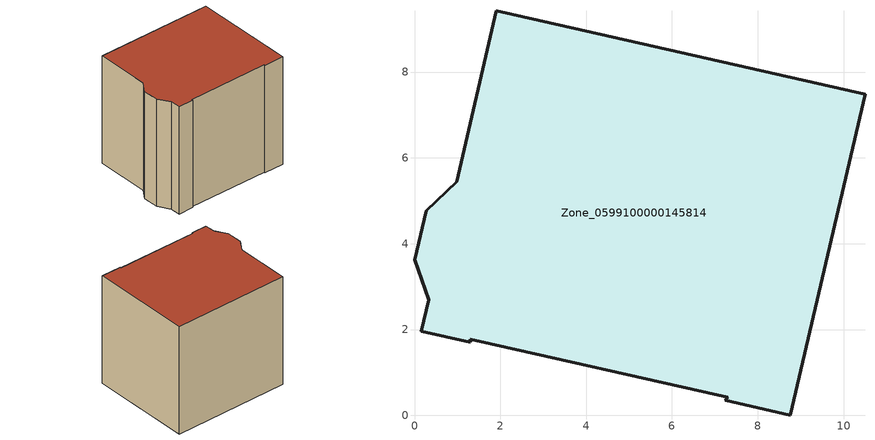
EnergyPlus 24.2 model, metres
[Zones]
Zone_0599100000145814
 floor ground (C_G): 0.27,4.77 0.98,5.44 1.91,9.43 10.5,7.48 8.76,0 7.24,0.35 7.3,0.42 1.3,1.78 1.3,1.7 0.16,1.96 0.33,2.69 0,3.63 z0
 wall outside (C_F): 0.98,5.44 0.27,4.77 0,3.63 0.33,2.69 0.16,1.96 1.3,1.7 1.3,1.78 7.3,0.42 7.24,0.35 8.76,0 10.5,7.48 1.91,9.43 0.98,5.44 z0:8.34
 roof outside (C_R): 8.76,0 10.5,7.48 1.91,9.43 0.98,5.44 0.27,4.77 0,3.63 0.33,2.69 0.16,1.96 1.3,1.7 1.3,1.78 7.3,0.42 7.24,0.35 z8.34
[BUILDING]
Pand.0599100000145814: North Axis=0; Terrain=City; Loads Convergence Tolerance Value=0.04; Temperature Convergence Tolerance Value=0.4; Solar Distribution=FullExterior; Maximum Number of Warmup Days=25; Minimum Number of Warmup Days=1
[Site:Location]
Rotterdam.The.Hague.AP_ZH_NLD Design_Conditions: Latitude=51.96; Longitude=4.45; Time Zone=1; Elevation=-4.5
[SITE:GROUNDTEMPERATURE:BUILDINGSURFACE]
18, 18, 18, 18, 18, 18, 18, 18, 18, 18, 18, 18
[MATERIAL] Thermal Absorptance=0.9; Solar Absorptance=0.7; Visible Absorptance=0.7
Name | Roughness | Thickness | Conductivity | Density | Specific Heat
G.D.1965 | MediumSmooth | 0.15 | 1 | 540 | 1210
F.D.1965 | Rough | 0.3 | 0.857143 | 1920 | 840
R.D.1965 | MediumRough | 0.2 | 0.08 | 1500 | 1000
[CONSTRUCTION]
C_G: G.D.1965
C_F: F.D.1965
C_R: R.D.1965
[ZONE]
Zone_0599100000145814: Type=1; Multiplier=1; Ceiling Height=Autocalculate; Volume=Autocalculate; Floor Area=autocalculate; Part of Total Floor Area=Yes
[ZONEINFILTRATION:DESIGNFLOWRATE]
Infil_Zone_0599100000145814: Zone or ZoneList or Space or SpaceList=Zone_0599100000145814; Schedule=AlwaysOn; Design Flow Rate Calculation Method=Flow/Area; Flow Rate per Floor Area=0.0042; Constant Term Coefficient=1; Temperature Term Coefficient=0; Velocity Term Coefficient=0; Velocity Squared Term Coefficient=0
[HVACTEMPLATE:ZONE:IDEALLOADSAIRSYSTEM]
Zone_0599100000145814: Maximum Heating Supply Air Temperature=50; Minimum Cooling Supply Air Temperature=13; Maximum Heating Supply Air Humidity Ratio=0.0156; Minimum Cooling Supply Air Humidity Ratio=0.0077; Heating Limit=NoLimit; Cooling Limit=NoLimit; Dehumidification Control Type=ConstantSensibleHeatRatio; Cooling Sensible Heat Ratio=0.7; Dehumidification Setpoint=60; Humidification Control Type=None; Humidification Setpoint=30; Outdoor Air Method=None; Outdoor Air Flow Rate per Person=0.00944; Outdoor Air Flow Rate per Zone Floor Area=0; Outdoor Air Flow Rate per Zone=0; Demand Controlled Ventilation Type=None; Outdoor Air Economizer Type=NoEconomizer; Heat Recovery Type=None; Sensible Heat Recovery Effectiveness=0.7; Latent Heat Recovery Effectiveness=0.65
[ZONECONTROL:THERMOSTAT]
ThermostatControl_Zone_0599100000145814: Zone or ZoneList=Zone_0599100000145814; Control Type Schedule=DualSetpointControlType; Control 1=Thermostat_Zone_0599100000145814; Temperature Difference Between Cutout And Setpoint=0
[THERMOSTATSETPOINT:DUALSETPOINT]
Thermostat_Zone_0599100000145814: Heating Setpoint Temperature Schedule=HeatingSetpoint_Zone_0599100000145814; Cooling Setpoint Temperature Schedule=CoolingSetpoint_Zone_0599100000145814
[SCHEDULE:COMPACT]
HeatingSetpoint_Zone_0599100000145814: Through: 12/31, For: AllDays, Until: 24:00, 21
CoolingSetpoint_Zone_0599100000145814: Through: 12/31, For: AllDays, Until: 24:00, 24
DualSetpointControlType: Through: 12/31, For: AllDays, Until: 24:00, 4
AlwaysOn: Through: 12/31, For: AllDays, Until: 24:00, 1
